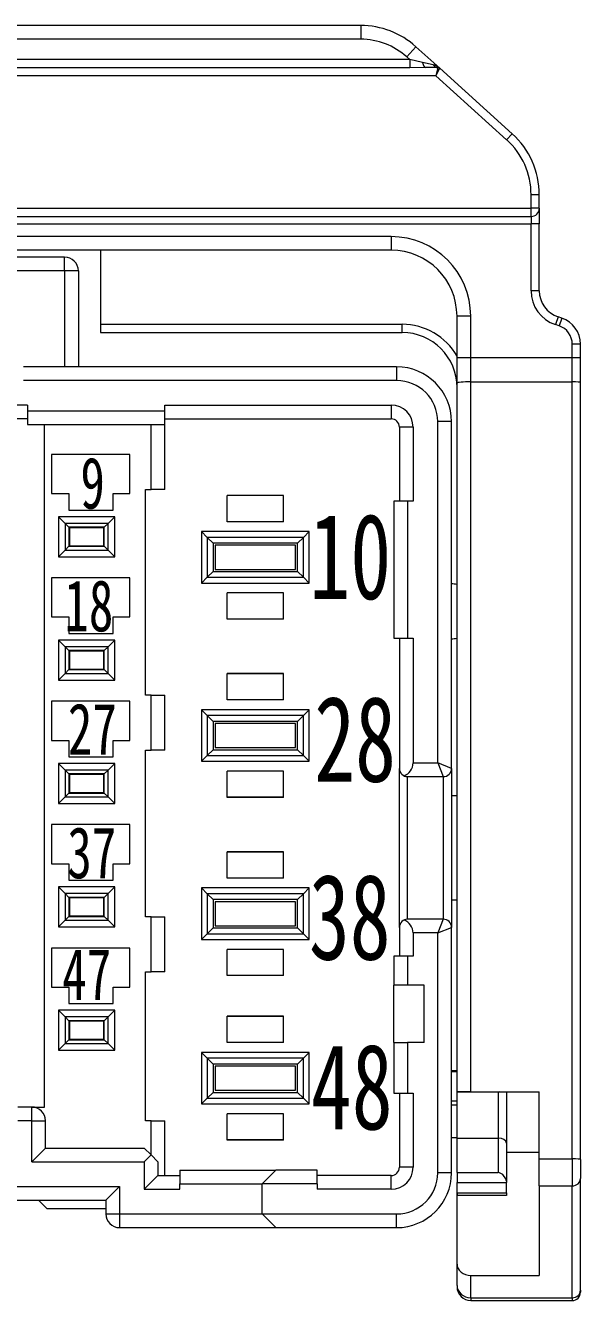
# Model space of a CAD drawing. Header units: inches. Extents: x 47316 to 59086, y 3141 to 11743.
# Drawn here: x 55426.1 to 55450.4, y 9769.6 to 9825.4 of the extents above; entities that cross this region are included whole.
import ezdxf

# ---------------------------------------------------------------- set-up
doc = ezdxf.new("R2010")
doc.units = ezdxf.units.IN
doc.header["$MEASUREMENT"] = 0
doc.layers.add('_BLACK_HOLE', color=7, linetype='Continuous')
doc.styles.get("Standard").update_dxf_attribs({"font": ''})
doc.styles.get('Standard').set_extended_font_data('SimSun')

msp = doc.modelspace()

# ---------------------------------------------------------------- linework, layer by layer
at = {"layer": '_BLACK_HOLE', "color": 0, "lineweight": 15}
for p, q in [((55440.793, 9825.421), (55392.817, 9825.421)), ((55440.793, 9824.821), (55392.817, 9824.821)), ((55442.937, 9823.927), (55390.673, 9823.927)), ((55444.081, 9823.217), (55389.529, 9823.217)), ((55442.937, 9823.572), (55390.673, 9823.572)), ((55385.365, 9817.42), (55448.245, 9817.42)), ((55385.365, 9817.063), (55448.245, 9817.063)), ((55385.365, 9816.741), (55448.245, 9816.741)), ((55442.125, 9816.181), (55391.485, 9816.181)), ((55442.125, 9815.581), (55391.485, 9815.581)), ((55445.005, 9778.74), (55445.005, 9809.77)), ((55445.605, 9778.74), (55445.605, 9809.823)), ((55450.045, 9775.811), (55450.045, 9809.823)), ((55450.405, 9775.78), (55450.405, 9809.791)), ((55426.96, 9778.081), (55426.96, 9807.961)), ((55446.859, 9775.202), (55446.805, 9775.208)), ((55447.014, 9775.125), (55446.859, 9775.202)), ((55447.147, 9774.935), (55447.014, 9775.125)), ((55403.365, 9774.601), (55430.245, 9774.601)), ((55447.165, 9774.836), (55447.147, 9774.935)), ((55403.965, 9774.001), (55429.645, 9774.001))]:
    msp.add_line(p, q, dxfattribs=at)
at = {"layer": '_BLACK_HOLE', "color": 0, "lineweight": 15, "ltscale": 0.0125}
for p, q in [((55440.793, 9825.421), (55440.793, 9824.821)), ((55443.207, 9824.492), (55442.805, 9824.047)), ((55442.125, 9816.181), (55442.125, 9815.581)), ((55427.845, 9814.681), (55427.845, 9815.281)), ((55428.445, 9814.681), (55427.845, 9814.681)), ((55445.605, 9812.701), (55445.005, 9812.701)), ((55445.605, 9810.869), (55445.005, 9810.869)), ((55442.365, 9810.481), (55442.365, 9809.881)), ((55442.125, 9808.801), (55442.125, 9808.201)), ((55426.225, 9808.561), (55426.225, 9807.961)), ((55432.225, 9807.961), (55432.225, 9808.561)), ((55444.765, 9808.081), (55444.165, 9808.081)), ((55443.085, 9807.841), (55442.485, 9807.841)), ((55432.225, 9805.117), (55431.625, 9805.117)), ((55442.845, 9804.601), (55442.245, 9804.601)), ((55442.245, 9798.601), (55442.845, 9798.601)), ((55431.625, 9796.105), (55432.225, 9796.105)), ((55432.225, 9793.705), (55431.625, 9793.705)), ((55431.625, 9786.404), (55432.225, 9786.404)), ((55442.845, 9784.681), (55442.245, 9784.681)), ((55432.225, 9784.004), (55431.625, 9784.004)), ((55442.845, 9783.421), (55442.245, 9783.421)), ((55442.245, 9780.901), (55442.845, 9780.901)), ((55442.245, 9778.682), (55442.845, 9778.682)), ((55445.605, 9778.74), (55445.005, 9778.74)), ((55426.405, 9778.081), (55425.805, 9778.081)), ((55426.405, 9777.481), (55426.405, 9778.081)), ((55426.405, 9777.481), (55425.805, 9777.481)), ((55426.405, 9777.481), (55427.005, 9777.481)), ((55431.625, 9777.481), (55432.225, 9777.481)), ((55431.925, 9775.681), (55431.925, 9775.081)), ((55432.885, 9775.321), (55432.885, 9774.721)), ((55438.885, 9774.721), (55438.885, 9775.321)), ((55443.085, 9775.441), (55442.485, 9775.441)), ((55444.765, 9775.201), (55444.165, 9775.201)), ((55442.125, 9774.481), (55442.125, 9775.081)), ((55429.645, 9774.001), (55429.645, 9773.401)), ((55429.645, 9773.401), (55430.245, 9773.401)), ((55430.245, 9773.401), (55430.245, 9772.801)), ((55442.365, 9772.801), (55442.365, 9773.401))]:
    msp.add_line(p, q, dxfattribs=at)
at = {"layer": '_BLACK_HOLE', "color": 0, "lineweight": 15, "ltscale": 0.02938}
msp.add_line((55443.207, 9824.492), (55444.253, 9823.547), dxfattribs=at)
at = {"layer": '_BLACK_HOLE', "color": 0, "lineweight": 15, "ltscale": 0.003715}
msp.add_line((55442.937, 9823.927), (55442.805, 9824.047), dxfattribs=at)
at = {"layer": '_BLACK_HOLE', "color": 0, "lineweight": 15, "ltscale": 0.012033}
msp.add_line((55443.502, 9823.808), (55442.937, 9823.927), dxfattribs=at)
at = {"layer": '_BLACK_HOLE', "color": 0, "lineweight": 15, "ltscale": 0.007395}
msp.add_line((55442.937, 9823.927), (55442.937, 9823.572), dxfattribs=at)
at = {"layer": '_BLACK_HOLE', "color": 0, "lineweight": 15, "ltscale": 0.009832}
msp.add_line((55443.963, 9823.705), (55443.502, 9823.808), dxfattribs=at)
at = {"layer": '_BLACK_HOLE', "color": 0, "lineweight": 15, "ltscale": 0.014209}
msp.add_line((55443.619, 9823.577), (55442.937, 9823.572), dxfattribs=at)
at = {"layer": '_BLACK_HOLE', "color": 0, "lineweight": 15, "ltscale": 0.011539}
msp.add_line((55444.173, 9823.577), (55443.619, 9823.577), dxfattribs=at)
at = {"layer": '_BLACK_HOLE', "color": 0, "lineweight": 15, "ltscale": 0.007744}
msp.add_line((55444.173, 9823.577), (55444.081, 9823.217), dxfattribs=at)
at = {"layer": '_BLACK_HOLE', "color": 0, "lineweight": 15, "ltscale": 0.007743}
msp.add_line((55444.081, 9823.217), (55444.253, 9823.547), dxfattribs=at)
at = {"layer": '_BLACK_HOLE', "color": 0, "lineweight": 15, "ltscale": 0.086962}
msp.add_line((55447.177, 9820.419), (55444.081, 9823.217), dxfattribs=at)
at = {"layer": '_BLACK_HOLE', "color": 0, "lineweight": 15, "ltscale": 0.000604156}
msp.add_line((55444.216, 9823.569), (55444.188, 9823.577), dxfattribs=at)
at = {"layer": '_BLACK_HOLE', "color": 0, "lineweight": 15, "ltscale": 0.088887}
msp.add_line((55447.419, 9820.686), (55444.253, 9823.547), dxfattribs=at)
at = {"layer": '_BLACK_HOLE', "color": 0, "lineweight": 15, "ltscale": 0.0075}
for p, q in [((55447.419, 9820.686), (55447.177, 9820.419)), ((55448.605, 9818.015), (55448.245, 9818.015)), ((55448.605, 9817.42), (55448.245, 9817.42)), ((55448.605, 9816.741), (55448.245, 9816.741)), ((55448.605, 9813.806), (55448.245, 9813.806)), ((55449.426, 9812.668), (55449.312, 9812.326)), ((55449.584, 9812.615), (55449.471, 9812.273)), ((55429.415, 9812.341), (55429.415, 9811.981)), ((55442.605, 9811.981), (55442.605, 9812.341)), ((55450.405, 9811.476), (55450.045, 9811.476)), ((55450.405, 9810.869), (55450.045, 9810.869)), ((55434.082, 9803.015), (55433.827, 9803.269)), ((55434.336, 9802.76), (55434.082, 9803.015)), ((55438.034, 9801.522), (55438.288, 9801.268)), ((55434.082, 9801.268), (55433.827, 9801.013)), ((55434.082, 9795.215), (55433.827, 9795.469)), ((55438.034, 9794.96), (55438.288, 9795.215)), ((55438.034, 9793.722), (55438.288, 9793.468)), ((55434.082, 9793.468), (55433.827, 9793.213)), ((55434.082, 9787.415), (55433.827, 9787.669)), ((55438.034, 9787.16), (55438.288, 9787.415)), ((55438.034, 9785.922), (55438.288, 9785.668)), ((55434.082, 9785.668), (55433.827, 9785.413)), ((55434.082, 9780.215), (55433.827, 9780.469)), ((55438.034, 9779.96), (55438.288, 9780.215)), ((55434.082, 9778.468), (55433.827, 9778.213)), ((55438.034, 9778.722), (55438.288, 9778.468))]:
    msp.add_line(p, q, dxfattribs=at)
at = {"layer": '_BLACK_HOLE', "color": 0, "lineweight": 15, "ltscale": 0.012396}
for p, q in [((55448.245, 9817.42), (55448.245, 9818.015)), ((55448.605, 9817.42), (55448.605, 9818.015))]:
    msp.add_line(p, q, dxfattribs=at)
at = {"layer": '_BLACK_HOLE', "color": 0, "lineweight": 15, "ltscale": 0.007443}
msp.add_line((55448.245, 9817.063), (55448.245, 9817.42), dxfattribs=at)
at = {"layer": '_BLACK_HOLE', "color": 0, "lineweight": 15, "ltscale": 0.006699}
msp.add_line((55448.245, 9817.063), (55448.245, 9816.741), dxfattribs=at)
at = {"layer": '_BLACK_HOLE', "color": 0, "lineweight": 15, "ltscale": 0.014142}
msp.add_line((55448.605, 9817.42), (55448.605, 9816.741), dxfattribs=at)
at = {"layer": '_BLACK_HOLE', "color": 0, "lineweight": 15, "ltscale": 0.061143}
for p, q in [((55448.245, 9813.806), (55448.245, 9816.741)), ((55448.605, 9813.806), (55448.605, 9816.741))]:
    msp.add_line(p, q, dxfattribs=at)
at = {"layer": '_BLACK_HOLE', "color": 0, "lineweight": 15, "ltscale": 0.0675}
for p, q in [((55429.415, 9815.581), (55429.415, 9812.341)), ((55442.485, 9807.841), (55442.485, 9804.601)), ((55443.085, 9807.841), (55443.085, 9804.601))]:
    msp.add_line(p, q, dxfattribs=at)
at = {"layer": '_BLACK_HOLE', "color": 0, "lineweight": 15, "ltscale": 0.460001}
for p, q in [((55427.845, 9815.281), (55405.765, 9815.281)), ((55427.845, 9814.681), (55405.765, 9814.681))]:
    msp.add_line(p, q, dxfattribs=at)
at = {"layer": '_BLACK_HOLE', "color": 0, "lineweight": 15, "ltscale": 0.0875}
for p, q in [((55427.845, 9814.681), (55427.845, 9810.481)), ((55428.445, 9814.681), (55428.445, 9810.481)), ((55432.885, 9775.321), (55437.085, 9775.321))]:
    msp.add_line(p, q, dxfattribs=at)
at = {"layer": '_BLACK_HOLE', "color": 0, "lineweight": 15, "ltscale": 0.038179}
for p, q in [((55445.005, 9810.869), (55445.005, 9812.701)), ((55445.605, 9810.869), (55445.605, 9812.701))]:
    msp.add_line(p, q, dxfattribs=at)
at = {"layer": '_BLACK_HOLE', "color": 0, "lineweight": 15, "ltscale": 0.00349}
for p, q in [((55449.584, 9812.615), (55449.426, 9812.668)), ((55449.471, 9812.273), (55449.312, 9812.326))]:
    msp.add_line(p, q, dxfattribs=at)
at = {"layer": '_BLACK_HOLE', "color": 0, "lineweight": 15, "ltscale": 0.274789}
for p, q in [((55429.415, 9812.341), (55442.605, 9812.341)), ((55429.415, 9811.981), (55442.605, 9811.981))]:
    msp.add_line(p, q, dxfattribs=at)
at = {"layer": '_BLACK_HOLE', "color": 0, "lineweight": 15, "ltscale": 0.01266}
for p, q in [((55450.045, 9810.869), (55450.045, 9811.476)), ((55450.405, 9810.869), (55450.405, 9811.476))]:
    msp.add_line(p, q, dxfattribs=at)
at = {"layer": '_BLACK_HOLE', "color": 0, "lineweight": 15, "ltscale": 0.022883}
msp.add_line((55445.005, 9809.77), (55445.005, 9810.869), dxfattribs=at)
at = {"layer": '_BLACK_HOLE', "color": 0, "lineweight": 15, "ltscale": 0.0925}
for p, q in [((55450.045, 9810.869), (55445.605, 9810.869)), ((55445.605, 9809.823), (55450.045, 9809.823)), ((55445.605, 9769.735), (55450.045, 9769.735)), ((55445.605, 9769.611), (55450.045, 9769.611))]:
    msp.add_line(p, q, dxfattribs=at)
at = {"layer": '_BLACK_HOLE', "color": 0, "lineweight": 15, "ltscale": 0.021793}
for p, q in [((55445.605, 9809.823), (55445.605, 9810.869)), ((55450.045, 9809.823), (55450.045, 9810.869))]:
    msp.add_line(p, q, dxfattribs=at)
at = {"layer": '_BLACK_HOLE', "color": 0, "lineweight": 15, "ltscale": 0.022446}
msp.add_line((55450.405, 9809.791), (55450.405, 9810.869), dxfattribs=at)
at = {"layer": '_BLACK_HOLE', "color": 0, "lineweight": 15, "ltscale": 0.339999}
for p, q in [((55442.365, 9810.481), (55426.045, 9810.481)), ((55442.365, 9809.881), (55426.045, 9809.881))]:
    msp.add_line(p, q, dxfattribs=at)
at = {"layer": '_BLACK_HOLE', "color": 0, "lineweight": 15, "ltscale": 0.07625}
msp.add_line((55426.225, 9808.801), (55422.565, 9808.801), dxfattribs=at)
at = {"layer": '_BLACK_HOLE', "color": 0, "lineweight": 15, "ltscale": 0.005}
for p, q in [((55426.225, 9808.801), (55426.225, 9808.561)), ((55432.225, 9808.561), (55432.225, 9808.801)), ((55443.085, 9804.601), (55442.845, 9804.601)), ((55428.034, 9803.458), (55427.865, 9803.628)), ((55429.576, 9803.458), (55429.745, 9803.628)), ((55428.034, 9802.625), (55427.865, 9802.455)), ((55429.576, 9802.625), (55429.745, 9802.455)), ((55442.845, 9798.601), (55443.085, 9798.601)), ((55428.034, 9798.058), (55427.865, 9798.228)), ((55429.576, 9798.058), (55429.745, 9798.228)), ((55428.034, 9797.225), (55427.865, 9797.055)), ((55429.576, 9797.225), (55429.745, 9797.055)), ((55428.034, 9792.658), (55427.865, 9792.828)), ((55429.576, 9792.658), (55429.745, 9792.828)), ((55428.034, 9791.825), (55427.865, 9791.655)), ((55429.576, 9791.825), (55429.745, 9791.655)), ((55445.005, 9791.701), (55444.765, 9791.701)), ((55428.034, 9787.258), (55427.865, 9787.428)), ((55429.576, 9787.258), (55429.745, 9787.428)), ((55445.005, 9787.141), (55444.765, 9787.141)), ((55428.034, 9786.425), (55427.865, 9786.255)), ((55429.576, 9786.425), (55429.745, 9786.255)), ((55443.085, 9784.681), (55442.845, 9784.681)), ((55428.034, 9781.858), (55427.865, 9782.028)), ((55429.576, 9781.858), (55429.745, 9782.028)), ((55428.034, 9781.025), (55427.865, 9780.855)), ((55429.576, 9781.025), (55429.745, 9780.855)), ((55445.005, 9779.665), (55444.765, 9779.665)), ((55445.005, 9779.622), (55444.765, 9779.622)), ((55442.845, 9778.682), (55443.085, 9778.682)), ((55445.005, 9778.335), (55444.765, 9778.335)), ((55445.005, 9778.166), (55444.765, 9778.166)), ((55444.765, 9776.748), (55445.005, 9776.748)), ((55432.885, 9774.481), (55432.885, 9774.721)), ((55438.885, 9774.721), (55438.885, 9774.481))]:
    msp.add_line(p, q, dxfattribs=at)
at = {"layer": '_BLACK_HOLE', "color": 0, "lineweight": 15, "ltscale": 0.20625}
for p, q in [((55432.225, 9808.801), (55442.125, 9808.801)), ((55432.225, 9808.201), (55442.125, 9808.201))]:
    msp.add_line(p, q, dxfattribs=at)
at = {"layer": '_BLACK_HOLE', "color": 0, "lineweight": 15, "ltscale": 0.083749}
msp.add_line((55426.225, 9808.201), (55422.205, 9808.201), dxfattribs=at)
at = {"layer": '_BLACK_HOLE', "color": 0, "lineweight": 15, "ltscale": 0.125}
for p, q in [((55426.225, 9808.561), (55432.225, 9808.561)), ((55426.225, 9807.961), (55432.225, 9807.961)), ((55442.245, 9804.601), (55442.245, 9798.601)), ((55442.845, 9804.601), (55442.845, 9798.601))]:
    msp.add_line(p, q, dxfattribs=at)
at = {"layer": '_BLACK_HOLE', "color": 0, "lineweight": 15, "ltscale": 0.31125}
msp.add_line((55444.165, 9793.141), (55444.165, 9808.081), dxfattribs=at)
at = {"layer": '_BLACK_HOLE', "color": 0, "lineweight": 15, "ltscale": 0.316251}
msp.add_line((55444.765, 9792.901), (55444.765, 9808.081), dxfattribs=at)
at = {"layer": '_BLACK_HOLE', "color": 0, "lineweight": 15, "ltscale": 0.05925}
for p, q in [((55431.625, 9805.117), (55431.625, 9807.961)), ((55432.225, 9805.117), (55432.225, 9807.961))]:
    msp.add_line(p, q, dxfattribs=at)
at = {"layer": '_BLACK_HOLE', "color": 0, "lineweight": 15, "ltscale": 0.071251}
for p, q in [((55430.695, 9806.641), (55427.275, 9806.641)), ((55430.695, 9801.241), (55427.275, 9801.241)), ((55430.695, 9795.841), (55427.275, 9795.841)), ((55430.695, 9790.441), (55427.275, 9790.441)), ((55430.695, 9785.041), (55427.275, 9785.041))]:
    msp.add_line(p, q, dxfattribs=at)
at = {"layer": '_BLACK_HOLE', "color": 0, "lineweight": 15, "ltscale": 0.035625}
for p, q in [((55427.275, 9806.641), (55427.275, 9804.931)), ((55430.695, 9804.931), (55430.695, 9806.641)), ((55427.275, 9801.241), (55427.275, 9799.531)), ((55430.695, 9799.531), (55430.695, 9801.241)), ((55427.275, 9795.841), (55427.275, 9794.131)), ((55430.695, 9794.131), (55430.695, 9795.841)), ((55427.275, 9790.441), (55427.275, 9788.731)), ((55430.695, 9788.731), (55430.695, 9790.441)), ((55427.275, 9785.041), (55427.275, 9783.331)), ((55430.695, 9783.331), (55430.695, 9785.041))]:
    msp.add_line(p, q, dxfattribs=at)
at = {"layer": '_BLACK_HOLE', "color": 0, "lineweight": 15, "ltscale": 0.015625}
for p, q in [((55427.275, 9804.931), (55428.025, 9804.931)), ((55427.275, 9799.531), (55428.025, 9799.531)), ((55427.275, 9794.131), (55428.025, 9794.131)), ((55427.275, 9788.731), (55428.025, 9788.731)), ((55427.275, 9783.331), (55428.025, 9783.331))]:
    msp.add_line(p, q, dxfattribs=at)
at = {"layer": '_BLACK_HOLE', "color": 0, "lineweight": 15, "ltscale": 0.015}
for p, q in [((55428.025, 9804.931), (55428.025, 9804.211)), ((55429.975, 9804.211), (55429.975, 9804.931)), ((55428.025, 9799.531), (55428.025, 9798.811)), ((55429.975, 9798.811), (55429.975, 9799.531)), ((55428.025, 9794.131), (55428.025, 9793.411)), ((55429.975, 9793.411), (55429.975, 9794.131)), ((55428.025, 9788.731), (55428.025, 9788.011)), ((55429.975, 9788.011), (55429.975, 9788.731)), ((55428.025, 9783.331), (55428.025, 9782.611)), ((55429.975, 9782.611), (55429.975, 9783.331))]:
    msp.add_line(p, q, dxfattribs=at)
at = {"layer": '_BLACK_HOLE', "color": 0, "lineweight": 15, "ltscale": 0.015001}
for p, q in [((55429.975, 9804.931), (55430.695, 9804.931)), ((55429.975, 9799.531), (55430.695, 9799.531)), ((55429.975, 9794.131), (55430.695, 9794.131)), ((55429.975, 9788.731), (55430.695, 9788.731)), ((55429.975, 9783.331), (55430.695, 9783.331)), ((55443.565, 9783.421), (55442.845, 9783.421)), ((55443.565, 9780.901), (55442.845, 9780.901))]:
    msp.add_line(p, q, dxfattribs=at)
at = {"layer": '_BLACK_HOLE', "color": 0, "lineweight": 15, "ltscale": 0.004999}
for p, q in [((55431.385, 9805.117), (55431.625, 9805.117)), ((55431.625, 9796.105), (55431.385, 9796.105)), ((55431.385, 9793.705), (55431.625, 9793.705)), ((55431.625, 9786.404), (55431.385, 9786.404)), ((55431.385, 9784.004), (55431.625, 9784.004)), ((55431.625, 9777.481), (55431.385, 9777.481))]:
    msp.add_line(p, q, dxfattribs=at)
at = {"layer": '_BLACK_HOLE', "color": 0, "lineweight": 15, "ltscale": 0.18775}
msp.add_line((55431.385, 9796.105), (55431.385, 9805.117), dxfattribs=at)
at = {"layer": '_BLACK_HOLE', "color": 0, "lineweight": 15, "ltscale": 0.02395}
for p, q in [((55434.955, 9803.701), (55434.955, 9804.851)), ((55437.415, 9803.701), (55437.415, 9804.851)), ((55434.955, 9795.901), (55434.955, 9797.051)), ((55437.415, 9795.901), (55437.415, 9797.051)), ((55434.955, 9788.101), (55434.955, 9789.251)), ((55437.415, 9788.101), (55437.415, 9789.251)), ((55434.955, 9780.901), (55434.955, 9782.051)), ((55437.415, 9780.901), (55437.415, 9782.051))]:
    msp.add_line(p, q, dxfattribs=at)
at = {"layer": '_BLACK_HOLE', "color": 0, "lineweight": 15, "ltscale": 0.05125}
for p, q in [((55437.415, 9804.851), (55434.955, 9804.851)), ((55437.415, 9804.841), (55434.955, 9804.841)), ((55437.415, 9803.701), (55434.955, 9803.701)), ((55437.415, 9800.581), (55434.955, 9800.581)), ((55437.415, 9799.441), (55434.955, 9799.441)), ((55437.415, 9799.432), (55434.955, 9799.432)), ((55437.415, 9797.051), (55434.955, 9797.051)), ((55437.415, 9797.041), (55434.955, 9797.041)), ((55437.415, 9795.901), (55434.955, 9795.901)), ((55437.415, 9792.781), (55434.955, 9792.781)), ((55437.415, 9791.641), (55434.955, 9791.641)), ((55437.415, 9791.632), (55434.955, 9791.632)), ((55437.415, 9789.251), (55434.955, 9789.251)), ((55437.415, 9789.241), (55434.955, 9789.241)), ((55437.415, 9788.101), (55434.955, 9788.101)), ((55437.415, 9784.981), (55434.955, 9784.981)), ((55437.415, 9783.841), (55434.955, 9783.841)), ((55437.415, 9783.832), (55434.955, 9783.832)), ((55437.415, 9782.051), (55434.955, 9782.051)), ((55437.415, 9782.041), (55434.955, 9782.041)), ((55437.415, 9780.901), (55434.955, 9780.901)), ((55437.415, 9777.781), (55434.955, 9777.781)), ((55437.415, 9776.641), (55434.955, 9776.641)), ((55437.415, 9776.632), (55434.955, 9776.632))]:
    msp.add_line(p, q, dxfattribs=at)
at = {"layer": '_BLACK_HOLE', "color": 0, "lineweight": 15, "ltscale": 0.040625}
for p, q in [((55428.025, 9804.211), (55429.975, 9804.211)), ((55428.025, 9798.811), (55429.975, 9798.811)), ((55428.025, 9793.411), (55429.975, 9793.411)), ((55428.025, 9788.011), (55429.975, 9788.011)), ((55428.025, 9782.611), (55429.975, 9782.611))]:
    msp.add_line(p, q, dxfattribs=at)
at = {"layer": '_BLACK_HOLE', "color": 0, "lineweight": 15, "ltscale": 0.036501}
for p, q in [((55427.575, 9803.917), (55427.575, 9802.165)), ((55430.035, 9802.165), (55430.035, 9803.917)), ((55427.575, 9798.517), (55427.575, 9796.765)), ((55430.035, 9796.765), (55430.035, 9798.517)), ((55427.575, 9793.117), (55427.575, 9791.365)), ((55430.035, 9791.365), (55430.035, 9793.117)), ((55427.575, 9787.717), (55427.575, 9785.965)), ((55430.035, 9785.965), (55430.035, 9787.717)), ((55427.575, 9782.317), (55427.575, 9780.565)), ((55430.035, 9780.565), (55430.035, 9782.317))]:
    msp.add_line(p, q, dxfattribs=at)
at = {"layer": '_BLACK_HOLE', "color": 0, "lineweight": 15, "ltscale": 0.051251}
for p, q in [((55430.035, 9803.917), (55427.575, 9803.917)), ((55427.575, 9802.165), (55430.035, 9802.165)), ((55430.035, 9798.517), (55427.575, 9798.517)), ((55427.575, 9796.765), (55430.035, 9796.765)), ((55430.035, 9793.117), (55427.575, 9793.117)), ((55427.575, 9791.365), (55430.035, 9791.365)), ((55430.035, 9787.717), (55427.575, 9787.717)), ((55427.575, 9785.965), (55430.035, 9785.965)), ((55430.035, 9782.317), (55427.575, 9782.317)), ((55427.575, 9780.565), (55430.035, 9780.565))]:
    msp.add_line(p, q, dxfattribs=at)
at = {"layer": '_BLACK_HOLE', "color": 0, "lineweight": 15, "ltscale": 0.008536}
for p, q in [((55427.865, 9803.628), (55427.575, 9803.917)), ((55429.745, 9803.628), (55430.035, 9803.917)), ((55427.865, 9802.455), (55427.575, 9802.165)), ((55429.745, 9802.455), (55430.035, 9802.165)), ((55427.865, 9798.228), (55427.575, 9798.517)), ((55429.745, 9798.228), (55430.035, 9798.517)), ((55427.865, 9797.055), (55427.575, 9796.765)), ((55429.745, 9797.055), (55430.035, 9796.765)), ((55427.865, 9792.828), (55427.575, 9793.117)), ((55429.745, 9792.828), (55430.035, 9793.117)), ((55427.865, 9791.655), (55427.575, 9791.365)), ((55429.745, 9791.655), (55430.035, 9791.365)), ((55427.865, 9787.428), (55427.575, 9787.717)), ((55429.745, 9787.428), (55430.035, 9787.717)), ((55427.865, 9786.255), (55427.575, 9785.965)), ((55429.745, 9786.255), (55430.035, 9785.965)), ((55427.865, 9782.028), (55427.575, 9782.317)), ((55429.745, 9782.028), (55430.035, 9782.317)), ((55427.865, 9780.855), (55427.575, 9780.565)), ((55429.745, 9780.855), (55430.035, 9780.565))]:
    msp.add_line(p, q, dxfattribs=at)
at = {"layer": '_BLACK_HOLE', "color": 0, "lineweight": 15, "ltscale": 0.024429}
for p, q in [((55427.865, 9803.628), (55427.865, 9802.455)), ((55429.745, 9802.455), (55429.745, 9803.628)), ((55427.865, 9798.228), (55427.865, 9797.055)), ((55429.745, 9797.055), (55429.745, 9798.228)), ((55427.865, 9792.828), (55427.865, 9791.655)), ((55429.745, 9791.655), (55429.745, 9792.828)), ((55427.865, 9787.428), (55427.865, 9786.255)), ((55429.745, 9786.255), (55429.745, 9787.428)), ((55427.865, 9782.028), (55427.865, 9780.855)), ((55429.745, 9780.855), (55429.745, 9782.028))]:
    msp.add_line(p, q, dxfattribs=at)
at = {"layer": '_BLACK_HOLE', "color": 0, "lineweight": 15, "ltscale": 0.039178}
for p, q in [((55429.745, 9803.628), (55427.865, 9803.628)), ((55427.865, 9802.455), (55429.745, 9802.455)), ((55429.745, 9798.228), (55427.865, 9798.228)), ((55427.865, 9797.055), (55429.745, 9797.055)), ((55429.745, 9792.828), (55427.865, 9792.828)), ((55427.865, 9791.655), (55429.745, 9791.655)), ((55429.745, 9787.428), (55427.865, 9787.428)), ((55427.865, 9786.255), (55429.745, 9786.255)), ((55429.745, 9782.028), (55427.865, 9782.028)), ((55427.865, 9780.855), (55429.745, 9780.855))]:
    msp.add_line(p, q, dxfattribs=at)
at = {"layer": '_BLACK_HOLE', "color": 0, "lineweight": 15, "ltscale": 0.017358}
for p, q in [((55428.034, 9803.458), (55428.034, 9802.625)), ((55429.576, 9802.625), (55429.576, 9803.458)), ((55428.034, 9798.058), (55428.034, 9797.225)), ((55429.576, 9797.225), (55429.576, 9798.058)), ((55428.034, 9792.658), (55428.034, 9791.825)), ((55429.576, 9791.825), (55429.576, 9792.658)), ((55428.034, 9787.258), (55428.034, 9786.425)), ((55429.576, 9786.425), (55429.576, 9787.258)), ((55428.034, 9781.858), (55428.034, 9781.025)), ((55429.576, 9781.025), (55429.576, 9781.858))]:
    msp.add_line(p, q, dxfattribs=at)
at = {"layer": '_BLACK_HOLE', "color": 0, "lineweight": 15, "ltscale": 0.032108}
for p, q in [((55429.576, 9803.458), (55428.034, 9803.458)), ((55428.034, 9802.625), (55429.576, 9802.625)), ((55429.576, 9798.058), (55428.034, 9798.058)), ((55428.034, 9797.225), (55429.576, 9797.225)), ((55429.576, 9792.658), (55428.034, 9792.658)), ((55428.034, 9791.825), (55429.576, 9791.825)), ((55429.576, 9787.258), (55428.034, 9787.258)), ((55428.034, 9786.425), (55429.576, 9786.425)), ((55429.576, 9781.858), (55428.034, 9781.858)), ((55428.034, 9781.025), (55429.576, 9781.025))]:
    msp.add_line(p, q, dxfattribs=at)
at = {"layer": '_BLACK_HOLE', "color": 0, "lineweight": 15, "ltscale": 0.016499}
for p, q in [((55428.055, 9803.437), (55428.055, 9802.645)), ((55429.555, 9802.645), (55429.555, 9803.437)), ((55428.055, 9798.037), (55428.055, 9797.245)), ((55429.555, 9797.245), (55429.555, 9798.037)), ((55428.055, 9792.637), (55428.055, 9791.845)), ((55429.555, 9791.845), (55429.555, 9792.637)), ((55428.055, 9787.237), (55428.055, 9786.445)), ((55429.555, 9786.445), (55429.555, 9787.237)), ((55428.055, 9781.837), (55428.055, 9781.045)), ((55429.555, 9781.045), (55429.555, 9781.837))]:
    msp.add_line(p, q, dxfattribs=at)
at = {"layer": '_BLACK_HOLE', "color": 0, "lineweight": 15, "ltscale": 0.03125}
for p, q in [((55429.555, 9803.437), (55428.055, 9803.437)), ((55428.055, 9802.645), (55429.555, 9802.645)), ((55429.555, 9798.037), (55428.055, 9798.037)), ((55428.055, 9797.245), (55429.555, 9797.245)), ((55429.555, 9792.637), (55428.055, 9792.637)), ((55428.055, 9791.845), (55429.555, 9791.845)), ((55429.555, 9787.237), (55428.055, 9787.237)), ((55428.055, 9786.445), (55429.555, 9786.445)), ((55429.555, 9781.837), (55428.055, 9781.837)), ((55428.055, 9781.045), (55429.555, 9781.045)), ((55431.625, 9775.981), (55431.625, 9777.481))]:
    msp.add_line(p, q, dxfattribs=at)
at = {"layer": '_BLACK_HOLE', "color": 0, "lineweight": 15, "ltscale": 0.09825}
for p, q in [((55438.543, 9803.269), (55433.827, 9803.269)), ((55433.827, 9801.013), (55438.543, 9801.013)), ((55438.543, 9795.469), (55433.827, 9795.469)), ((55433.827, 9793.213), (55438.543, 9793.213)), ((55438.543, 9787.669), (55433.827, 9787.669)), ((55433.827, 9785.413), (55438.543, 9785.413)), ((55438.543, 9780.469), (55433.827, 9780.469)), ((55433.827, 9778.213), (55438.543, 9778.213))]:
    msp.add_line(p, q, dxfattribs=at)
at = {"layer": '_BLACK_HOLE', "color": 0, "lineweight": 15, "ltscale": 0.047}
for p, q in [((55433.827, 9803.269), (55433.827, 9801.013)), ((55438.543, 9801.013), (55438.543, 9803.269)), ((55433.827, 9795.469), (55433.827, 9793.213)), ((55438.543, 9793.213), (55438.543, 9795.469)), ((55433.827, 9787.669), (55433.827, 9785.413)), ((55438.543, 9785.413), (55438.543, 9787.669)), ((55433.827, 9780.469), (55433.827, 9778.213)), ((55438.543, 9778.213), (55438.543, 9780.469))]:
    msp.add_line(p, q, dxfattribs=at)
at = {"layer": '_BLACK_HOLE', "color": 0, "lineweight": 15, "ltscale": 0.007499}
for p, q in [((55438.288, 9803.015), (55438.543, 9803.269)), ((55434.336, 9801.522), (55434.082, 9801.268)), ((55438.288, 9801.268), (55438.543, 9801.013)), ((55434.336, 9794.96), (55434.082, 9795.215)), ((55438.288, 9795.215), (55438.543, 9795.469)), ((55434.336, 9793.722), (55434.082, 9793.468)), ((55438.288, 9793.468), (55438.543, 9793.213)), ((55434.336, 9787.16), (55434.082, 9787.415)), ((55438.288, 9787.415), (55438.543, 9787.669)), ((55434.336, 9785.922), (55434.082, 9785.668)), ((55438.288, 9785.668), (55438.543, 9785.413)), ((55434.336, 9779.96), (55434.082, 9780.215)), ((55438.288, 9780.215), (55438.543, 9780.469)), ((55434.336, 9778.722), (55434.082, 9778.468)), ((55438.288, 9778.468), (55438.543, 9778.213))]:
    msp.add_line(p, q, dxfattribs=at)
at = {"layer": '_BLACK_HOLE', "color": 0, "lineweight": 15, "ltscale": 0.087643}
for p, q in [((55438.288, 9803.015), (55434.082, 9803.015)), ((55434.082, 9801.268), (55438.288, 9801.268)), ((55438.288, 9795.215), (55434.082, 9795.215)), ((55434.082, 9793.468), (55438.288, 9793.468)), ((55438.288, 9787.415), (55434.082, 9787.415)), ((55434.082, 9785.668), (55438.288, 9785.668)), ((55438.288, 9780.215), (55434.082, 9780.215)), ((55434.082, 9778.468), (55438.288, 9778.468))]:
    msp.add_line(p, q, dxfattribs=at)
at = {"layer": '_BLACK_HOLE', "color": 0, "lineweight": 15, "ltscale": 0.036394}
for p, q in [((55434.082, 9803.015), (55434.082, 9801.268)), ((55438.288, 9801.268), (55438.288, 9803.015)), ((55434.082, 9795.215), (55434.082, 9793.468)), ((55438.288, 9793.468), (55438.288, 9795.215)), ((55434.082, 9787.415), (55434.082, 9785.668)), ((55438.288, 9785.668), (55438.288, 9787.415)), ((55434.082, 9780.215), (55434.082, 9778.468)), ((55438.288, 9778.468), (55438.288, 9780.215))]:
    msp.add_line(p, q, dxfattribs=at)
at = {"layer": '_BLACK_HOLE', "color": 0, "lineweight": 15, "ltscale": 0.077037}
for p, q in [((55438.034, 9802.76), (55434.336, 9802.76)), ((55434.336, 9801.522), (55438.034, 9801.522)), ((55438.034, 9794.96), (55434.336, 9794.96)), ((55434.336, 9793.722), (55438.034, 9793.722)), ((55438.034, 9787.16), (55434.336, 9787.16)), ((55434.336, 9785.922), (55438.034, 9785.922)), ((55438.034, 9779.96), (55434.336, 9779.96)), ((55434.336, 9778.722), (55438.034, 9778.722))]:
    msp.add_line(p, q, dxfattribs=at)
at = {"layer": '_BLACK_HOLE', "color": 0, "lineweight": 15, "ltscale": 0.025787}
for p, q in [((55434.336, 9802.76), (55434.336, 9801.522)), ((55438.034, 9801.522), (55438.034, 9802.76)), ((55434.336, 9794.96), (55434.336, 9793.722)), ((55438.034, 9793.722), (55438.034, 9794.96)), ((55434.336, 9787.16), (55434.336, 9785.922)), ((55438.034, 9785.922), (55438.034, 9787.16)), ((55434.336, 9779.96), (55434.336, 9778.722)), ((55438.034, 9778.722), (55438.034, 9779.96))]:
    msp.add_line(p, q, dxfattribs=at)
at = {"layer": '_BLACK_HOLE', "color": 0, "lineweight": 15, "ltscale": 0.07325}
for p, q in [((55437.943, 9802.669), (55434.427, 9802.669)), ((55434.427, 9801.613), (55437.943, 9801.613)), ((55437.943, 9794.869), (55434.427, 9794.869)), ((55434.427, 9793.813), (55437.943, 9793.813)), ((55437.943, 9787.069), (55434.427, 9787.069)), ((55434.427, 9786.013), (55437.943, 9786.013)), ((55437.943, 9779.869), (55434.427, 9779.869)), ((55434.427, 9778.813), (55437.943, 9778.813))]:
    msp.add_line(p, q, dxfattribs=at)
at = {"layer": '_BLACK_HOLE', "color": 0, "lineweight": 15, "ltscale": 0.022}
for p, q in [((55434.427, 9802.669), (55434.427, 9801.613)), ((55437.943, 9801.613), (55437.943, 9802.669)), ((55434.427, 9794.869), (55434.427, 9793.813)), ((55437.943, 9793.813), (55437.943, 9794.869)), ((55434.427, 9787.069), (55434.427, 9786.013)), ((55437.943, 9786.013), (55437.943, 9787.069)), ((55434.427, 9779.869), (55434.427, 9778.813)), ((55437.943, 9778.813), (55437.943, 9779.869))]:
    msp.add_line(p, q, dxfattribs=at)
at = {"layer": '_BLACK_HOLE', "color": 0, "lineweight": 15, "ltscale": 0.007501}
msp.add_line((55438.034, 9802.76), (55438.288, 9803.015), dxfattribs=at)
at = {"layer": '_BLACK_HOLE', "color": 0, "lineweight": 15, "ltscale": 0.023952}
for p, q in [((55434.955, 9799.432), (55434.955, 9800.581)), ((55437.415, 9799.432), (55437.415, 9800.581))]:
    msp.add_line(p, q, dxfattribs=at)
at = {"layer": '_BLACK_HOLE', "color": 0, "lineweight": 15, "ltscale": 0.11875}
msp.add_line((55442.485, 9798.601), (55442.485, 9792.901), dxfattribs=at)
at = {"layer": '_BLACK_HOLE', "color": 0, "lineweight": 15, "ltscale": 0.11375}
msp.add_line((55443.085, 9798.601), (55443.085, 9793.141), dxfattribs=at)
at = {"layer": '_BLACK_HOLE', "color": 0, "lineweight": 15, "ltscale": 0.05}
for p, q in [((55431.625, 9793.705), (55431.625, 9796.105)), ((55432.225, 9793.705), (55432.225, 9796.105)), ((55431.625, 9784.004), (55431.625, 9786.404)), ((55432.225, 9784.004), (55432.225, 9786.404)), ((55432.225, 9775.081), (55432.225, 9777.481)), ((55438.885, 9774.721), (55436.485, 9774.721))]:
    msp.add_line(p, q, dxfattribs=at)
at = {"layer": '_BLACK_HOLE', "color": 0, "lineweight": 15, "ltscale": 0.152106}
msp.add_line((55431.385, 9786.404), (55431.385, 9793.705), dxfattribs=at)
at = {"layer": '_BLACK_HOLE', "color": 0, "lineweight": 15, "ltscale": 0.022499}
for p, q in [((55443.085, 9793.141), (55444.165, 9793.141)), ((55444.165, 9785.701), (55443.085, 9785.701))]:
    msp.add_line(p, q, dxfattribs=at)
at = {"layer": '_BLACK_HOLE', "color": 0, "lineweight": 15, "ltscale": 0.013463}
for p, q in [((55444.765, 9792.901), (55444.165, 9793.141)), ((55444.165, 9793.141), (55444.405, 9792.541)), ((55444.405, 9786.301), (55444.165, 9785.701)), ((55444.165, 9785.701), (55444.765, 9785.941))]:
    msp.add_line(p, q, dxfattribs=at)
at = {"layer": '_BLACK_HOLE', "color": 0, "lineweight": 15, "ltscale": 0.023953}
for p, q in [((55434.955, 9791.632), (55434.955, 9792.781)), ((55437.415, 9791.632), (55437.415, 9792.781)), ((55434.955, 9783.832), (55434.955, 9784.981)), ((55437.415, 9783.832), (55437.415, 9784.981)), ((55434.955, 9776.632), (55434.955, 9777.781)), ((55437.415, 9776.632), (55437.415, 9777.781))]:
    msp.add_line(p, q, dxfattribs=at)
at = {"layer": '_BLACK_HOLE', "color": 0, "lineweight": 15, "ltscale": 0.144999}
msp.add_line((55442.485, 9785.941), (55442.485, 9792.901), dxfattribs=at)
at = {"layer": '_BLACK_HOLE', "color": 0, "lineweight": 15, "ltscale": 0.0325}
for p, q in [((55442.845, 9792.541), (55444.405, 9792.541)), ((55444.405, 9786.301), (55442.845, 9786.301))]:
    msp.add_line(p, q, dxfattribs=at)
at = {"layer": '_BLACK_HOLE', "color": 0, "lineweight": 15, "ltscale": 0.064999}
msp.add_line((55442.845, 9789.421), (55442.845, 9792.541), dxfattribs=at)
at = {"layer": '_BLACK_HOLE', "color": 0, "lineweight": 15, "ltscale": 0.065}
for p, q in [((55444.405, 9792.541), (55444.405, 9789.421)), ((55442.845, 9786.301), (55442.845, 9789.421))]:
    msp.add_line(p, q, dxfattribs=at)
at = {"layer": '_BLACK_HOLE', "color": 0, "lineweight": 15, "ltscale": 0.144997}
msp.add_line((55444.765, 9792.901), (55444.765, 9785.941), dxfattribs=at)
at = {"layer": '_BLACK_HOLE', "color": 0, "lineweight": 15, "ltscale": 0.064998}
msp.add_line((55444.405, 9789.421), (55444.405, 9786.301), dxfattribs=at)
at = {"layer": '_BLACK_HOLE', "color": 0, "lineweight": 15, "ltscale": 0.02625}
for p, q in [((55442.485, 9785.941), (55442.485, 9784.681)), ((55442.245, 9784.681), (55442.245, 9783.421)), ((55442.845, 9784.681), (55442.845, 9783.421))]:
    msp.add_line(p, q, dxfattribs=at)
at = {"layer": '_BLACK_HOLE', "color": 0, "lineweight": 15, "ltscale": 0.22375}
msp.add_line((55444.765, 9775.201), (55444.765, 9785.941), dxfattribs=at)
at = {"layer": '_BLACK_HOLE', "color": 0, "lineweight": 15, "ltscale": 0.021249}
msp.add_line((55443.085, 9785.701), (55443.085, 9784.681), dxfattribs=at)
at = {"layer": '_BLACK_HOLE', "color": 0, "lineweight": 15, "ltscale": 0.21875}
msp.add_line((55444.165, 9775.201), (55444.165, 9785.701), dxfattribs=at)
at = {"layer": '_BLACK_HOLE', "color": 0, "lineweight": 15, "ltscale": 0.135893}
msp.add_line((55431.385, 9777.481), (55431.385, 9784.004), dxfattribs=at)
at = {"layer": '_BLACK_HOLE', "color": 0, "lineweight": 15, "ltscale": 0.0525}
for p, q in [((55442.245, 9780.901), (55442.245, 9783.421)), ((55443.565, 9780.901), (55443.565, 9783.421)), ((55443.565, 9780.901), (55443.565, 9783.421))]:
    msp.add_line(p, q, dxfattribs=at)
at = {"layer": '_BLACK_HOLE', "color": 0, "lineweight": 15, "ltscale": 0.04624}
for p, q in [((55442.245, 9780.901), (55442.245, 9778.682)), ((55442.845, 9780.901), (55442.845, 9778.682))]:
    msp.add_line(p, q, dxfattribs=at)
at = {"layer": '_BLACK_HOLE', "color": 0, "lineweight": 15, "ltscale": 0.067509}
for p, q in [((55442.485, 9778.682), (55442.485, 9775.441)), ((55443.085, 9778.682), (55443.085, 9775.441))]:
    msp.add_line(p, q, dxfattribs=at)
at = {"layer": '_BLACK_HOLE', "color": 0, "lineweight": 15, "ltscale": 0.012009}
msp.add_line((55445.005, 9778.163), (55445.005, 9778.74), dxfattribs=at)
at = {"layer": '_BLACK_HOLE', "color": 0, "lineweight": 15, "ltscale": 3.50952e-05}
msp.add_line((55445.005, 9778.74), (55445.005, 9778.738), dxfattribs=at)
at = {"layer": '_BLACK_HOLE', "color": 0, "lineweight": 15, "ltscale": 0.0375}
for p, q in [((55445.005, 9778.738), (55446.805, 9778.738)), ((55446.805, 9778.737), (55445.005, 9778.737)), ((55426.405, 9775.681), (55426.405, 9777.481)), ((55445.005, 9776.712), (55446.805, 9776.712)), ((55438.885, 9775.321), (55437.085, 9775.321)), ((55445.005, 9775.208), (55446.805, 9775.208))]:
    msp.add_line(p, q, dxfattribs=at)
at = {"layer": '_BLACK_HOLE', "color": 0, "lineweight": 15, "ltscale": 0.0625}
for p, q in [((55445.605, 9778.74), (55448.605, 9778.74)), ((55445.605, 9770.712), (55448.605, 9770.712))]:
    msp.add_line(p, q, dxfattribs=at)
at = {"layer": '_BLACK_HOLE', "color": 0, "lineweight": 15, "ltscale": 0.000719509}
msp.add_line((55446.805, 9778.738), (55446.839, 9778.74), dxfattribs=at)
at = {"layer": '_BLACK_HOLE', "color": 0, "lineweight": 15, "ltscale": 0.000886574}
msp.add_line((55446.847, 9778.74), (55446.805, 9778.737), dxfattribs=at)
at = {"layer": '_BLACK_HOLE', "color": 0, "lineweight": 15, "ltscale": 0.011955}
msp.add_line((55446.805, 9778.737), (55446.805, 9778.163), dxfattribs=at)
at = {"layer": '_BLACK_HOLE', "color": 0, "lineweight": 15, "ltscale": 0.046565}
msp.add_line((55447.165, 9778.74), (55447.165, 9776.505), dxfattribs=at)
at = {"layer": '_BLACK_HOLE', "color": 0, "lineweight": 15, "ltscale": 0.061017}
msp.add_line((55448.605, 9775.811), (55448.605, 9778.74), dxfattribs=at)
at = {"layer": '_BLACK_HOLE', "color": 0, "lineweight": 15, "ltscale": 0.011563}
msp.add_line((55426.405, 9778.081), (55426.96, 9778.081), dxfattribs=at)
at = {"layer": '_BLACK_HOLE', "color": 0, "lineweight": 15, "ltscale": 0.030236}
for p, q in [((55445.005, 9776.712), (55445.005, 9778.163)), ((55446.805, 9778.163), (55446.805, 9776.712))]:
    msp.add_line(p, q, dxfattribs=at)
at = {"layer": '_BLACK_HOLE', "color": 0, "lineweight": 15, "ltscale": 0.025}
for p, q in [((55427.005, 9776.281), (55427.005, 9777.481)), ((55431.325, 9775.681), (55431.325, 9774.481)), ((55430.245, 9774.601), (55430.245, 9773.401))]:
    msp.add_line(p, q, dxfattribs=at)
at = {"layer": '_BLACK_HOLE', "color": 0, "lineweight": 15, "ltscale": 0.017678}
for p, q in [((55426.405, 9775.681), (55427.005, 9776.281)), ((55436.485, 9774.721), (55437.085, 9775.321)), ((55429.645, 9774.001), (55430.245, 9774.601)), ((55431.325, 9774.481), (55431.925, 9775.081)), ((55437.085, 9772.801), (55436.485, 9773.401))]:
    msp.add_line(p, q, dxfattribs=at)
at = {"layer": '_BLACK_HOLE', "color": 0, "lineweight": 15, "ltscale": 0.089999}
msp.add_line((55427.005, 9776.281), (55431.325, 9776.281), dxfattribs=at)
at = {"layer": '_BLACK_HOLE', "color": 0, "lineweight": 15, "ltscale": 0.008839}
for p, q in [((55431.325, 9776.281), (55431.625, 9775.981)), ((55431.625, 9775.981), (55431.325, 9775.681)), ((55431.925, 9775.681), (55431.625, 9775.981))]:
    msp.add_line(p, q, dxfattribs=at)
at = {"layer": '_BLACK_HOLE', "color": 0, "lineweight": 15, "ltscale": 0.031345}
for p, q in [((55445.005, 9775.208), (55445.005, 9776.712)), ((55446.805, 9776.712), (55446.805, 9775.208))]:
    msp.add_line(p, q, dxfattribs=at)
at = {"layer": '_BLACK_HOLE', "color": 0, "lineweight": 15, "ltscale": 0.034763}
msp.add_line((55447.165, 9776.505), (55447.165, 9774.836), dxfattribs=at)
at = {"layer": '_BLACK_HOLE', "color": 0, "lineweight": 15, "ltscale": 0.102499}
msp.add_line((55426.405, 9775.681), (55431.325, 9775.681), dxfattribs=at)
at = {"layer": '_BLACK_HOLE', "color": 0, "lineweight": 15, "ltscale": 0.03}
for p, q in [((55448.605, 9776.093), (55447.165, 9776.093)), ((55448.605, 9775.811), (55450.045, 9775.811)), ((55448.605, 9774.63), (55450.045, 9774.63))]:
    msp.add_line(p, q, dxfattribs=at)
at = {"layer": '_BLACK_HOLE', "color": 0, "lineweight": 15, "ltscale": 0.002179}
for p, q in [((55448.605, 9775.706), (55448.605, 9775.811)), ((55450.045, 9775.811), (55450.045, 9775.706))]:
    msp.add_line(p, q, dxfattribs=at)
at = {"layer": '_BLACK_HOLE', "color": 0, "lineweight": 15, "ltscale": 0.022427}
for p, q in [((55448.605, 9774.63), (55448.605, 9775.706)), ((55450.045, 9775.706), (55450.045, 9774.63))]:
    msp.add_line(p, q, dxfattribs=at)
at = {"layer": '_BLACK_HOLE', "color": 0, "lineweight": 15, "ltscale": 0.017224}
msp.add_line((55450.405, 9775.78), (55450.405, 9774.953), dxfattribs=at)
at = {"layer": '_BLACK_HOLE', "color": 0, "lineweight": 15, "ltscale": 0.00897}
msp.add_line((55445.005, 9775.208), (55445.005, 9774.777), dxfattribs=at)
at = {"layer": '_BLACK_HOLE', "color": 0, "lineweight": 15, "ltscale": 0.020001}
msp.add_line((55431.925, 9775.081), (55432.885, 9775.081), dxfattribs=at)
at = {"layer": '_BLACK_HOLE', "color": 0, "lineweight": 15, "ltscale": 0.075}
msp.add_line((55432.885, 9774.721), (55436.485, 9774.721), dxfattribs=at)
at = {"layer": '_BLACK_HOLE', "color": 0, "lineweight": 15, "ltscale": 0.0275}
msp.add_line((55436.485, 9773.401), (55436.485, 9774.721), dxfattribs=at)
at = {"layer": '_BLACK_HOLE', "color": 0, "lineweight": 15, "ltscale": 0.067499}
for p, q in [((55442.125, 9775.081), (55438.885, 9775.081)), ((55442.125, 9774.481), (55438.885, 9774.481))]:
    msp.add_line(p, q, dxfattribs=at)
at = {"layer": '_BLACK_HOLE', "color": 0, "lineweight": 15, "ltscale": 0.0094}
for p, q in [((55445.005, 9774.326), (55445.005, 9774.777)), ((55447.165, 9774.326), (55447.165, 9774.777))]:
    msp.add_line(p, q, dxfattribs=at)
at = {"layer": '_BLACK_HOLE', "color": 0, "lineweight": 15, "ltscale": 0.045}
for p, q in [((55445.005, 9774.777), (55447.165, 9774.777)), ((55445.005, 9774.326), (55447.165, 9774.326)), ((55447.165, 9774.211), (55445.005, 9774.211))]:
    msp.add_line(p, q, dxfattribs=at)
at = {"layer": '_BLACK_HOLE', "color": 0, "lineweight": 15, "ltscale": 0.00123}
msp.add_line((55447.165, 9774.836), (55447.165, 9774.777), dxfattribs=at)
at = {"layer": '_BLACK_HOLE', "color": 0, "lineweight": 15, "ltscale": 0.081633}
msp.add_line((55448.605, 9774.63), (55448.605, 9770.712), dxfattribs=at)
at = {"layer": '_BLACK_HOLE', "color": 0, "lineweight": 15, "ltscale": 0.101982}
msp.add_line((55450.045, 9769.735), (55450.045, 9774.63), dxfattribs=at)
at = {"layer": '_BLACK_HOLE', "color": 0, "lineweight": 15, "ltscale": 0.101981}
msp.add_line((55450.405, 9770.058), (55450.405, 9774.953), dxfattribs=at)
at = {"layer": '_BLACK_HOLE', "color": 0, "lineweight": 15, "ltscale": 0.010606}
msp.add_line((55426.705, 9774.001), (55427.065, 9773.641), dxfattribs=at)
at = {"layer": '_BLACK_HOLE', "color": 0, "lineweight": 15, "ltscale": 0.032501}
msp.add_line((55431.325, 9774.481), (55432.885, 9774.481), dxfattribs=at)
at = {"layer": '_BLACK_HOLE', "color": 0, "lineweight": 15, "ltscale": 0.06572}
msp.add_line((55445.005, 9771.208), (55445.005, 9774.363), dxfattribs=at)
at = {"layer": '_BLACK_HOLE', "color": 0, "lineweight": 15, "ltscale": 0.00239}
for p, q in [((55445.005, 9774.326), (55445.005, 9774.211)), ((55447.165, 9774.326), (55447.165, 9774.211))]:
    msp.add_line(p, q, dxfattribs=at)
at = {"layer": '_BLACK_HOLE', "color": 0, "lineweight": 15, "ltscale": 0.053751}
msp.add_line((55427.065, 9773.641), (55429.645, 9773.641), dxfattribs=at)
at = {"layer": '_BLACK_HOLE', "color": 0, "lineweight": 15, "ltscale": 0.13}
msp.add_line((55430.245, 9773.401), (55436.485, 9773.401), dxfattribs=at)
at = {"layer": '_BLACK_HOLE', "color": 0, "lineweight": 15, "ltscale": 0.122499}
msp.add_line((55436.485, 9773.401), (55442.365, 9773.401), dxfattribs=at)
at = {"layer": '_BLACK_HOLE', "color": 0, "lineweight": 15, "ltscale": 0.1425}
msp.add_line((55430.245, 9772.801), (55437.085, 9772.801), dxfattribs=at)
at = {"layer": '_BLACK_HOLE', "color": 0, "lineweight": 15, "ltscale": 0.109999}
msp.add_line((55437.085, 9772.801), (55442.365, 9772.801), dxfattribs=at)
at = {"layer": '_BLACK_HOLE', "color": 0, "lineweight": 15, "ltscale": 0.019478}
msp.add_line((55445.005, 9770.273), (55445.005, 9771.208), dxfattribs=at)
at = {"layer": '_BLACK_HOLE', "color": 0, "lineweight": 15, "ltscale": 0.020349}
msp.add_line((55445.605, 9769.735), (55445.605, 9770.712), dxfattribs=at)
at = {"layer": '_BLACK_HOLE', "color": 0, "lineweight": 15, "ltscale": 0.001287}
msp.add_line((55445.005, 9770.273), (55445.005, 9770.211), dxfattribs=at)
at = {"layer": '_BLACK_HOLE', "color": 0, "lineweight": 15, "ltscale": 0.002573}
for p, q in [((55445.605, 9769.735), (55445.605, 9769.611)), ((55450.045, 9769.735), (55450.045, 9769.611))]:
    msp.add_line(p, q, dxfattribs=at)
at = {"layer": '_BLACK_HOLE', "color": 0, "lineweight": 15, "ltscale": 0.001802}
msp.add_line((55450.405, 9770.058), (55450.405, 9769.971), dxfattribs=at)
at = {"layer": '_BLACK_HOLE', "color": 0, "lineweight": 15}
for centre, radius, start, end in [((55440.793, 9821.821), 3.6, 47.8936, 90), ((55440.793, 9821.821), 3, 47.8936, 90), ((55443.798, 9823.06), 0.666, 46.8966, 75.6636), ((55444.186, 9823.831), 0.255, 209.5675, 267.1376), ((55444.173, 9823.457), 0.12, 47.8936, 90), ((55445.005, 9818.015), 3.24, 360, 47.8936), ((55445.005, 9818.015), 3.6, 0, 47.8936), ((55448.247, 9817.421), 0.359, 269.7505, 359.7483), ((55442.125, 9812.701), 3.48, 0, 90), ((55442.125, 9812.701), 2.88, 0, 90), ((55427.845, 9814.681), 0.6, 0, 90), ((55449.805, 9813.806), 1.56, 180, 251.5651), ((55449.805, 9813.806), 1.2, 180, 251.5651), ((55449.205, 9811.476), 1.2, 0, 71.565), ((55442.605, 9809.581), 2.76, 29.5918, 90), ((55442.605, 9809.581), 2.4, 0, 90), ((55449.205, 9811.476), 0.84, 0, 71.565), ((55442.365, 9808.081), 2.4, 0, 90), ((55442.365, 9808.081), 1.8, 0, 90), ((55442.125, 9807.841), 0.96, 0, 90), ((55442.125, 9807.841), 0.36, 0, 90), ((55444.765, 9799.777), 1.2, 78.4623, 90), ((55444.765, 9799.777), 1.2, 270, 281.5377), ((55442.485, 9793.141), 0.6, 289.856, 359.9955), ((55442.845, 9792.901), 0.36, 180, 270), ((55444.405, 9792.901), 0.36, 270, 0), ((55442.845, 9785.941), 0.36, 90, 180), ((55444.405, 9785.941), 0.36, 0, 90), ((55442.485, 9785.701), 0.6, 0.0015, 70.1479), ((55426.405, 9777.481), 0.6, 0, 90), ((55442.125, 9775.441), 0.96, 270, 360), ((55442.125, 9775.441), 0.36, 270, 360), ((55442.365, 9775.201), 1.8, 270, 360), ((55442.365, 9775.201), 2.4, 270, 0), ((55430.245, 9773.401), 0.6, 180, 270), ((55445.605, 9770.211), 0.6, 180, 270), ((55450.045, 9769.971), 0.36, 270, 360)]:
    msp.add_arc(centre, radius, start, end, dxfattribs=at)
for centre, major_axis, ratio, start_param, end_param in [((55443.619, 9823.937), (0, 0.36), 0.347818, 1.938176, 3.141593), ((55445.605, 9809.77), (0.6, 0), 0.087156, 1.570796, 3.141593), ((55450.045, 9809.791), (0.36, 0), 0.087156, 0, 1.570796), ((55446.805, 9776.505), (-0.36, 0), 0.576204, 3.141593, 4.712389), ((55450.045, 9775.78), (0.36, 0), 0.087156, 0, 1.570796), ((55450.045, 9774.953), (0.36, 0), 0.89706, 4.712389, 6.283185), ((55445.605, 9771.208), (-0.6, 0), 0.827398, 6.283185, 7.853982), ((55445.605, 9770.273), (0.6, 0), 0.89706, 3.141593, 4.712389), ((55450.045, 9770.058), (0.36, 0), 0.89706, 4.712389, 6.283185)]:
    msp.add_ellipse(centre, major_axis=major_axis, ratio=ratio, start_param=start_param, end_param=end_param, dxfattribs=at)

# ---------------------------------------------------------------- texts
at = {"layer": '_BLACK_HOLE', "color": 0, "lineweight": 15, "width": 0.7}
for s, height, p in [('9', 2.25, (55428.534, 9804.272)), ('10', 3.75, (55438.554, 9800.315)), ('18', 2.25, (55427.833, 9798.902)), ('28', 3.75, (55438.763, 9792.319)), ('27', 2.25, (55427.987, 9793.504)), ('37', 2.25, (55427.962, 9788.091)), ('38', 3.75, (55438.531, 9784.532)), ('47', 2.25, (55427.739, 9782.764)), ('48', 3.75, (55438.619, 9777.099))]:
    msp.add_text(s, height=height, dxfattribs=at).set_placement(p)

doc.saveas('drawing.dxf')
